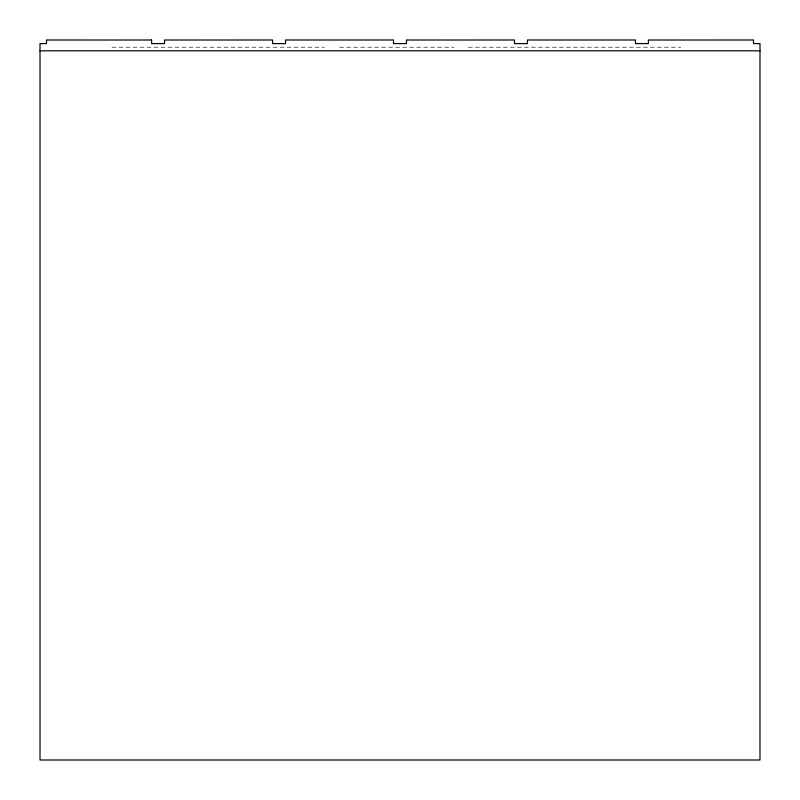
<?xml version="1.0" encoding="UTF-8"?>
<svg xmlns="http://www.w3.org/2000/svg" width="800" height="800" viewBox="0 0 800 800"><rect width="100%" height="100%" fill="white"/><g stroke="black" fill="none" stroke-linecap="round" stroke-linejoin="round"><path stroke-width="0.6" stroke-dasharray="4 3" d="M112.01 47.21L324.4 47.21M339.64 47.21L454.11 47.21M468.4 47.21L680.8 47.21"/><path stroke-width="1.2" d="M40.01 50.81L759.99 50.81M151.6 40.01L46.49 40L46.49 43.61L40.01 43.6L40.01 760L759.99 760L759.99 43.6L753.51 43.6L753.51 40L648.4 40.01L648.4 43.61L635.44 43.6L635.44 40L527.44 40L527.44 43.61L514.48 43.6L514.48 40L406.48 40.01L406.48 43.61L393.52 43.6L393.52 40L285.52 40L285.52 43.61L272.56 43.6L272.56 40L164.56 40.01L164.56 43.61L151.6 43.6L151.6 40"/></g></svg>
